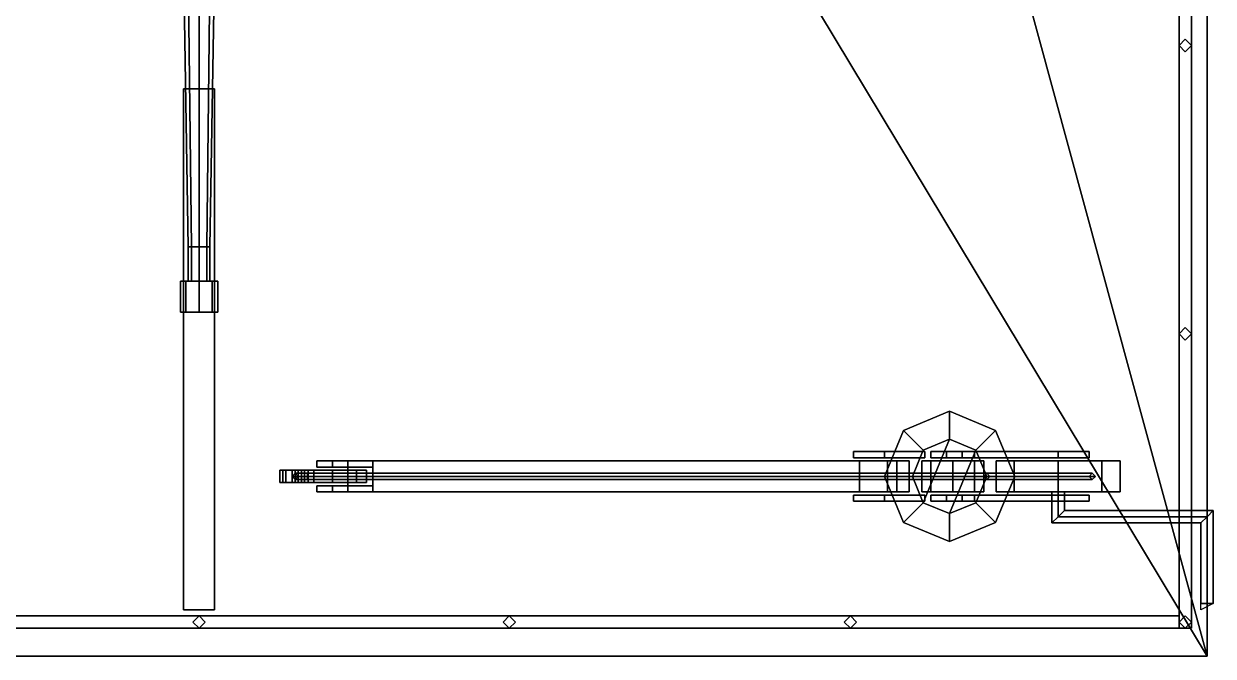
# Model space of a CAD drawing. Header units: millimetres. Extents: x -3.3 to 3.3, y -23.5 to 37.3.
# Drawn here: x -0.565 to 3.27, y -23.47 to -21.43 of the extents above; entities that cross this region are included whole.
import ezdxf

# ---------------------------------------------------------------- set-up
doc = ezdxf.new("R2010")
doc.units = ezdxf.units.MM
doc.layers.add('gun', color=1, linetype='Continuous')
doc.layers.add('railings', color=6, linetype='Continuous')

msp = doc.modelspace()

# ---------------------------------------------------------------- linework, layer by layer
for points in [[(3.25, -23.47), (3.25, -15.78, -1.68), (3.25, 10.1, -1.68), (3.25, 19.01)], [(3.25, -15.78, -1.68), (3.25, -23.47, -0.75), (-3.25, -23.47, -0.75), (-3.25, -15.78, -1.68)], [(2.41, -20.38, 2.17), (3.25, -23.47, 2.17), (3.25, -15.78, 2.17), (2.41, -15.78, 2.17)], [(3.25, -23.47, 2.17), (3.25, -23.47), (3.25, -15.78), (3.25, -15.78, 2.17)], [(3.25, -23.47), (3.25, -23.47, -0.75), (3.25, -15.78, -1.68), (3.25, -23.47)], [(1.95, -21.31, 2.17), (3.25, -23.47, 2.17), (3.25, -23.47, 2.17), (2.41, -20.38, 2.17)], [(-1.95, -21.31, 2.17), (-3.25, -23.47, 2.17), (3.25, -23.47, 2.17), (1.95, -21.31, 2.17)], [(-0.05, -21.64, -1.04), (-0.05, -23.32, -0.81), (0.05, -23.32, -0.81), (0.05, -21.64, -1.04)], [(0.05, -21.64, -1.95), (0.05, -23.32, -1.95), (-0.05, -23.32, -1.95), (-0.05, -21.64, -1.95)], [(-0.05, -21.64, -1.95), (-0.05, -23.32, -1.95), (-0.05, -23.32, -0.81), (-0.05, -21.64, -1.04)], [(0.05, -21.64, -1.04), (0.05, -21.64, -1.95), (-0.05, -21.64, -1.95), (-0.05, -21.64, -1.04)], [(0.05, -23.32, -0.81), (0.05, -23.32, -1.95), (0.05, -21.64, -1.95), (0.05, -21.64, -1.04)], [(2.42, -22.68, 2.17), (2.2715, -22.7415, 2.17), (2.2715, -22.7415, 2.27), (2.42, -22.68, 2.27)], [(2.42, -22.68, 2.27), (2.2715, -22.7415, 2.27), (2.3351, -22.8051, 2.27), (2.42, -22.77, 2.27)], [(2.5685, -22.7415, 2.17), (2.42, -22.68, 2.17), (2.42, -22.68, 2.27), (2.5685, -22.7415, 2.27)], [(2.5685, -22.7415, 2.27), (2.42, -22.68, 2.27), (2.42, -22.77, 2.27), (2.5049, -22.8051, 2.27)], [(2.2715, -22.7415, 2.17), (2.21, -22.89, 2.17), (2.21, -22.89, 2.27), (2.2715, -22.7415, 2.27)], [(2.2715, -22.7415, 2.27), (2.21, -22.89, 2.27), (2.3, -22.89, 2.27), (2.3351, -22.8051, 2.27)], [(2.63, -22.89, 2.27), (2.5685, -22.7415, 2.27), (2.5049, -22.8051, 2.27), (2.54, -22.89, 2.27)], [(2.63, -22.89, 2.17), (2.5685, -22.7415, 2.17), (2.5685, -22.7415, 2.27), (2.63, -22.89, 2.27)], [(2.3351, -22.9749, 3.65), (2.42, -22.77, 3.65), (2.3351, -22.8051, 3.65), (2.3, -22.89, 3.65)], [(2.42, -22.77, 2.27), (2.3351, -22.8051, 2.27), (2.3351, -22.8051, 3.65), (2.42, -22.77, 3.65)], [(2.42, -23.01, 3.65), (2.5049, -22.8051, 3.65), (2.42, -22.77, 3.65), (2.3351, -22.9749, 3.65)], [(2.5049, -22.8051, 2.27), (2.42, -22.77, 2.27), (2.42, -22.77, 3.65), (2.5049, -22.8051, 3.65)], [(2.11, -22.83, 2.69), (2.11, -22.83, 2.78), (2.11, -22.81, 2.78), (2.11, -22.81, 2.69)], [(2.11, -22.81, 2.78), (2.21, -22.81, 2.85), (2.21, -22.81, 2.64), (2.11, -22.81, 2.69)], [(2.11, -22.81, 2.69), (2.21, -22.81, 2.64), (2.21, -22.83, 2.64), (2.11, -22.83, 2.69)], [(2.11, -22.83, 2.78), (2.21, -22.83, 2.85), (2.21, -22.81, 2.85), (2.11, -22.81, 2.78)], [(2.21, -22.81, 2.85), (2.34, -22.81, 2.85), (2.34, -22.81, 2.64), (2.21, -22.81, 2.64)], [(2.21, -22.81, 2.64), (2.34, -22.81, 2.64), (2.34, -22.83, 2.64), (2.21, -22.83, 2.64)], [(2.21, -22.83, 2.85), (2.34, -22.83, 2.85), (2.34, -22.81, 2.85), (2.21, -22.81, 2.85)], [(2.3351, -22.8051, 2.27), (2.3, -22.89, 2.27), (2.3, -22.89, 3.65), (2.3351, -22.8051, 3.65)], [(2.5, -22.81, 3.78), (2.5, -22.81, 3.65), (2.36, -22.81, 3.65), (2.36, -22.81, 3.78)], [(2.36, -22.81, 3.78), (2.36, -22.81, 3.65), (2.36, -22.83, 3.65), (2.36, -22.83, 3.78)], [(2.41, -22.81, 3.88), (2.36, -22.81, 3.78), (2.36, -22.83, 3.78), (2.41, -22.83, 3.88)], [(2.46, -22.81, 3.88), (2.5, -22.81, 3.78), (2.36, -22.81, 3.78), (2.41, -22.81, 3.88)], [(2.41, -22.83, 3.88), (2.46, -22.83, 3.88), (2.46, -22.81, 3.88), (2.41, -22.81, 3.88)], [(2.5049, -22.9749, 3.65), (2.54, -22.89, 3.65), (2.5049, -22.8051, 3.65), (2.42, -23.01, 3.65)], [(2.46, -22.83, 3.88), (2.5, -22.83, 3.78), (2.5, -22.81, 3.78), (2.46, -22.81, 3.88)], [(2.77, -22.81, 3.02), (2.5, -22.81, 3.02), (2.5, -22.83, 3.02), (2.77, -22.83, 3.02)], [(2.77, -22.83, 2.79), (2.5, -22.83, 2.74), (2.5, -22.81, 2.74), (2.77, -22.81, 2.79)], [(2.77, -22.81, 2.79), (2.5, -22.81, 2.74), (2.5, -22.81, 3.02), (2.77, -22.81, 3.02)], [(2.5, -22.83, 3.78), (2.5, -22.83, 3.65), (2.5, -22.81, 3.65), (2.5, -22.81, 3.78)], [(2.54, -22.89, 2.27), (2.5049, -22.8051, 2.27), (2.5049, -22.8051, 3.65), (2.54, -22.89, 3.65)], [(2.87, -22.81, 2.97), (2.77, -22.81, 3.02), (2.77, -22.83, 3.02), (2.87, -22.83, 2.97)], [(2.87, -22.83, 2.86), (2.77, -22.83, 2.79), (2.77, -22.81, 2.79), (2.87, -22.81, 2.86)], [(2.87, -22.81, 2.86), (2.77, -22.81, 2.79), (2.77, -22.81, 3.02), (2.87, -22.81, 2.97)], [(2.87, -22.83, 2.97), (2.87, -22.83, 2.86), (2.87, -22.81, 2.86), (2.87, -22.81, 2.97)], [(0.56, -22.84, 4.42), (0.48, -22.84, 4.31), (0.38, -22.84, 4.47), (0.43, -22.84, 4.52)], [(0.43, -22.84, 4.52), (0.38, -22.84, 4.47), (0.38, -22.86, 4.47), (0.43, -22.86, 4.52)], [(0.38, -22.84, 4.47), (0.48, -22.84, 4.31), (0.48, -22.86, 4.31), (0.38, -22.86, 4.47)], [(0.43, -22.86, 4.52), (0.56, -22.86, 4.42), (0.56, -22.84, 4.42), (0.43, -22.84, 4.52)], [(0.48, -22.84, 4.31), (2.13, -22.84, 2.65), (2.13, -22.94, 2.65), (0.48, -22.94, 4.31)], [(2.25, -22.84, 2.79), (2.13, -22.84, 2.65), (0.48, -22.84, 4.31), (0.56, -22.84, 4.42)], [(0.56, -22.94, 4.42), (2.25, -22.94, 2.79), (2.25, -22.84, 2.79), (0.56, -22.84, 4.42)], [(2.21, -22.83, 2.64), (2.21, -22.83, 2.85), (2.11, -22.83, 2.78), (2.11, -22.83, 2.69)], [(2.29, -22.84, 2.73), (2.22, -22.84, 2.63), (2.13, -22.84, 2.65), (2.25, -22.84, 2.79)], [(2.13, -22.84, 2.65), (2.22, -22.84, 2.63), (2.22, -22.94, 2.63), (2.13, -22.94, 2.65)], [(2.34, -22.83, 2.64), (2.34, -22.83, 2.85), (2.21, -22.83, 2.85), (2.21, -22.83, 2.64)], [(2.29, -22.94, 2.73), (2.22, -22.94, 2.63), (2.22, -22.84, 2.63), (2.29, -22.84, 2.73)], [(2.25, -22.94, 2.79), (2.29, -22.94, 2.73), (2.29, -22.84, 2.73), (2.25, -22.84, 2.79)], [(2.3593, -22.84, 3.9207), (2.33, -22.84, 3.85), (2.33, -22.94, 3.85), (2.3593, -22.94, 3.9207)], [(2.33, -22.84, 3.85), (2.3593, -22.84, 3.7793), (2.3593, -22.94, 3.7793), (2.33, -22.94, 3.85)], [(2.5007, -22.84, 3.9207), (2.33, -22.84, 3.85), (2.3593, -22.84, 3.9207), (2.43, -22.84, 3.95)], [(2.53, -22.84, 3.85), (2.3593, -22.84, 3.7793), (2.33, -22.84, 3.85), (2.5007, -22.84, 3.9207)], [(2.43, -22.84, 3.95), (2.3593, -22.84, 3.9207), (2.3593, -22.94, 3.9207), (2.43, -22.94, 3.95)], [(2.3593, -22.84, 3.7793), (2.43, -22.84, 3.75), (2.43, -22.94, 3.75), (2.3593, -22.94, 3.7793)], [(2.5007, -22.84, 3.7793), (2.43, -22.84, 3.75), (2.3593, -22.84, 3.7793), (2.53, -22.84, 3.85)], [(2.36, -22.83, 3.65), (2.5, -22.83, 3.65), (2.5, -22.83, 3.78), (2.36, -22.83, 3.78)], [(2.36, -22.83, 3.78), (2.5, -22.83, 3.78), (2.46, -22.83, 3.88), (2.41, -22.83, 3.88)], [(2.5007, -22.84, 3.9207), (2.43, -22.84, 3.95), (2.43, -22.94, 3.95), (2.5007, -22.94, 3.9207)], [(2.43, -22.84, 3.75), (2.5007, -22.84, 3.7793), (2.5007, -22.94, 3.7793), (2.43, -22.94, 3.75)], [(2.5, -22.83, 3.02), (2.5, -22.83, 2.74), (2.77, -22.83, 2.79), (2.77, -22.83, 3.02)], [(2.53, -22.84, 3.85), (2.5007, -22.84, 3.9207), (2.5007, -22.94, 3.9207), (2.53, -22.94, 3.85)], [(2.5007, -22.84, 3.7793), (2.53, -22.84, 3.85), (2.53, -22.94, 3.85), (2.5007, -22.94, 3.7793)], [(2.6286, -22.84, 3.0514), (2.57, -22.84, 2.91), (2.57, -22.94, 2.91), (2.6286, -22.94, 3.0514)], [(2.57, -22.84, 2.91), (2.6286, -22.84, 2.7686), (2.6286, -22.94, 2.7686), (2.57, -22.94, 2.91)], [(2.9114, -22.84, 3.0514), (2.57, -22.84, 2.91), (2.6286, -22.84, 3.0514), (2.77, -22.84, 3.11)], [(2.97, -22.84, 2.91), (2.6286, -22.84, 2.7686), (2.57, -22.84, 2.91), (2.9114, -22.84, 3.0514)], [(2.77, -22.84, 3.11), (2.6286, -22.84, 3.0514), (2.6286, -22.94, 3.0514), (2.77, -22.94, 3.11)], [(2.6286, -22.84, 2.7686), (2.77, -22.84, 2.71), (2.77, -22.94, 2.71), (2.6286, -22.94, 2.7686)], [(2.9114, -22.84, 2.7686), (2.77, -22.84, 2.71), (2.6286, -22.84, 2.7686), (2.97, -22.84, 2.91)], [(2.77, -22.83, 3.02), (2.77, -22.83, 2.79), (2.87, -22.83, 2.86), (2.87, -22.83, 2.97)], [(2.9114, -22.84, 3.0514), (2.77, -22.84, 3.11), (2.77, -22.94, 3.11), (2.9114, -22.94, 3.0514)], [(2.77, -22.84, 2.71), (2.9114, -22.84, 2.7686), (2.9114, -22.94, 2.7686), (2.77, -22.94, 2.71)], [(2.97, -22.84, 2.91), (2.9114, -22.84, 3.0514), (2.9114, -22.94, 3.0514), (2.97, -22.94, 2.91)], [(2.9114, -22.84, 2.7686), (2.97, -22.84, 2.91), (2.97, -22.94, 2.91), (2.9114, -22.94, 2.7686)], [(0.3, -22.91, 3.36), (0.26, -22.91, 3.41), (0.26, -22.87, 3.41), (0.3, -22.87, 3.36)], [(0.3, -22.87, 3.36), (0.26, -22.87, 3.41), (0.27, -22.87, 3.42), (0.31, -22.87, 3.39)], [(0.27, -22.87, 3.42), (0.26, -22.87, 3.41), (0.26, -22.91, 3.41), (0.27, -22.91, 3.42)], [(0.31, -22.87, 3.39), (0.27, -22.87, 3.42), (0.27, -22.91, 3.42), (0.31, -22.91, 3.39)], [(0.28, -22.87, 3.54), (0.28, -22.87, 3.49), (0.28, -22.91, 3.49), (0.28, -22.91, 3.54)], [(0.34, -22.87, 3.54), (0.34, -22.87, 3.49), (0.28, -22.87, 3.49), (0.28, -22.87, 3.54)], [(0.28, -22.91, 3.54), (0.34, -22.91, 3.54), (0.34, -22.87, 3.54), (0.28, -22.87, 3.54)], [(0.28, -22.87, 3.49), (0.34, -22.87, 3.44), (0.34, -22.91, 3.44), (0.28, -22.91, 3.49)], [(0.34, -22.87, 3.49), (0.37, -22.87, 3.44), (0.34, -22.87, 3.44), (0.28, -22.87, 3.49)], [(0.34, -22.87, 3.36), (0.3, -22.87, 3.36), (0.31, -22.87, 3.39), (0.33, -22.87, 3.39)], [(0.34, -22.91, 3.36), (0.3, -22.91, 3.36), (0.3, -22.87, 3.36), (0.34, -22.87, 3.36)], [(0.3, -22.89, 4.46), (0.31, -22.88, 4.46), (0.31, -22.88, 3.54), (0.3, -22.89, 3.54)], [(0.35, -22.89, 4.56), (0.35, -22.88, 4.55), (0.31, -22.88, 4.46), (0.3, -22.89, 4.46)], [(0.31, -22.9, 4.46), (0.3, -22.89, 4.46), (0.3, -22.89, 3.54), (0.31, -22.9, 3.54)], [(0.35, -22.9, 4.55), (0.35, -22.89, 4.56), (0.3, -22.89, 4.46), (0.31, -22.9, 4.46)], [(0.33, -22.87, 3.39), (0.31, -22.87, 3.39), (0.31, -22.91, 3.39), (0.33, -22.91, 3.39)], [(0.31, -22.88, 4.46), (0.32, -22.89, 4.46), (0.32, -22.89, 3.54), (0.31, -22.88, 3.54)], [(0.35, -22.88, 4.55), (0.35, -22.89, 4.54), (0.32, -22.89, 4.46), (0.31, -22.88, 4.46)], [(0.32, -22.89, 4.46), (0.31, -22.9, 4.46), (0.31, -22.9, 3.54), (0.32, -22.89, 3.54)], [(0.35, -22.89, 4.54), (0.35, -22.9, 4.55), (0.31, -22.9, 4.46), (0.32, -22.89, 4.46)], [(0.54, -22.87, 4.46), (0.3522, -22.87, 4.3822), (0.32, -22.87, 4.46), (0.5078, -22.87, 4.5378)], [(0.5078, -22.87, 4.5378), (0.32, -22.87, 4.46), (0.3522, -22.87, 4.5378), (0.43, -22.87, 4.57)], [(0.32, -22.87, 4.46), (0.3522, -22.87, 4.3822), (0.3522, -22.91, 4.3822), (0.32, -22.91, 4.46)], [(0.3522, -22.87, 4.5378), (0.32, -22.87, 4.46), (0.32, -22.91, 4.46), (0.3522, -22.91, 4.5378)], [(0.37, -22.87, 3.4), (0.34, -22.87, 3.36), (0.33, -22.87, 3.39), (0.34, -22.87, 3.4)], [(0.34, -22.87, 3.4), (0.33, -22.87, 3.39), (0.33, -22.91, 3.39), (0.34, -22.91, 3.4)], [(0.37, -22.91, 3.4), (0.34, -22.91, 3.36), (0.34, -22.87, 3.36), (0.37, -22.87, 3.4)], [(0.34, -22.91, 3.54), (0.34, -22.91, 3.49), (0.34, -22.87, 3.49), (0.34, -22.87, 3.54)], [(0.34, -22.91, 3.49), (0.37, -22.91, 3.44), (0.37, -22.87, 3.44), (0.34, -22.87, 3.49)], [(0.34, -22.87, 3.44), (0.34, -22.87, 3.4), (0.34, -22.91, 3.4), (0.34, -22.91, 3.44)], [(0.37, -22.87, 3.44), (0.37, -22.87, 3.4), (0.34, -22.87, 3.4), (0.34, -22.87, 3.44)], [(0.43, -22.88, 4.58), (0.43, -22.89, 4.57), (0.35, -22.89, 4.54), (0.35, -22.88, 4.55)], [(0.43, -22.89, 4.59), (0.43, -22.88, 4.58), (0.35, -22.88, 4.55), (0.35, -22.89, 4.56)], [(0.43, -22.89, 4.57), (0.43, -22.9, 4.58), (0.35, -22.9, 4.55), (0.35, -22.89, 4.54)], [(0.43, -22.9, 4.58), (0.43, -22.89, 4.59), (0.35, -22.89, 4.56), (0.35, -22.9, 4.55)], [(0.5078, -22.87, 4.3822), (0.43, -22.87, 4.35), (0.3522, -22.87, 4.3822), (0.54, -22.87, 4.46)], [(0.3522, -22.87, 4.3822), (0.43, -22.87, 4.35), (0.43, -22.91, 4.35), (0.3522, -22.91, 4.3822)], [(0.43, -22.87, 4.57), (0.3522, -22.87, 4.5378), (0.3522, -22.91, 4.5378), (0.43, -22.91, 4.57)], [(0.37, -22.91, 3.44), (0.37, -22.91, 3.4), (0.37, -22.87, 3.4), (0.37, -22.87, 3.44)], [(0.38, -22.86, 4.47), (0.48, -22.86, 4.31), (0.56, -22.86, 4.42), (0.43, -22.86, 4.52)], [(0.43, -22.87, 4.35), (0.5078, -22.87, 4.3822), (0.5078, -22.91, 4.3822), (0.43, -22.91, 4.35)], [(0.5078, -22.87, 4.5378), (0.43, -22.87, 4.57), (0.43, -22.91, 4.57), (0.5078, -22.91, 4.5378)], [(2.43, -22.88, 3.96), (2.43, -22.89, 3.95), (0.43, -22.89, 4.57), (0.43, -22.88, 4.58)], [(2.43, -22.89, 3.97), (2.43, -22.88, 3.96), (0.43, -22.88, 4.58), (0.43, -22.89, 4.59)], [(2.43, -22.89, 3.95), (2.43, -22.9, 3.96), (0.43, -22.9, 4.58), (0.43, -22.89, 4.57)], [(2.43, -22.9, 3.96), (2.43, -22.89, 3.97), (0.43, -22.89, 4.59), (0.43, -22.9, 4.58)], [(0.56, -22.86, 4.42), (0.48, -22.86, 4.31), (0.48, -22.92, 4.31), (0.56, -22.92, 4.42)], [(0.5078, -22.87, 4.3822), (0.54, -22.87, 4.46), (0.54, -22.91, 4.46), (0.5078, -22.91, 4.3822)], [(0.54, -22.87, 4.46), (0.5078, -22.87, 4.5378), (0.5078, -22.91, 4.5378), (0.54, -22.91, 4.46)], [(2.21, -22.89, 2.17), (2.2715, -23.0385, 2.17), (2.2715, -23.0385, 2.27), (2.21, -22.89, 2.27)], [(2.21, -22.89, 2.27), (2.2715, -23.0385, 2.27), (2.3351, -22.9749, 2.27), (2.3, -22.89, 2.27)], [(2.3, -22.89, 2.27), (2.3351, -22.9749, 2.27), (2.3351, -22.9749, 3.65), (2.3, -22.89, 3.65)], [(2.5, -22.88, 3.93), (2.5, -22.89, 3.92), (2.43, -22.89, 3.95), (2.43, -22.88, 3.96)], [(2.5, -22.89, 3.94), (2.5, -22.88, 3.93), (2.43, -22.88, 3.96), (2.43, -22.89, 3.97)], [(2.5, -22.89, 3.92), (2.5, -22.9, 3.93), (2.43, -22.9, 3.96), (2.43, -22.89, 3.95)], [(2.5, -22.9, 3.93), (2.5, -22.89, 3.94), (2.43, -22.89, 3.97), (2.43, -22.9, 3.96)], [(2.54, -22.88, 3.85), (2.53, -22.89, 3.85), (2.5, -22.89, 3.92), (2.5, -22.88, 3.93)], [(2.55, -22.89, 3.85), (2.54, -22.88, 3.85), (2.5, -22.88, 3.93), (2.5, -22.89, 3.94)], [(2.53, -22.89, 3.85), (2.54, -22.9, 3.85), (2.5, -22.9, 3.93), (2.5, -22.89, 3.92)], [(2.54, -22.9, 3.85), (2.55, -22.89, 3.85), (2.5, -22.89, 3.94), (2.5, -22.9, 3.93)], [(2.5049, -22.9749, 2.27), (2.54, -22.89, 2.27), (2.54, -22.89, 3.65), (2.5049, -22.9749, 3.65)], [(2.5685, -23.0385, 2.27), (2.63, -22.89, 2.27), (2.54, -22.89, 2.27), (2.5049, -22.9749, 2.27)], [(2.88, -22.88, 3.04), (2.87, -22.89, 3.04), (2.53, -22.89, 3.85), (2.54, -22.88, 3.85)], [(2.87, -22.89, 3.04), (2.88, -22.9, 3.04), (2.54, -22.9, 3.85), (2.53, -22.89, 3.85)], [(2.89, -22.89, 3.04), (2.88, -22.88, 3.04), (2.54, -22.88, 3.85), (2.55, -22.89, 3.85)], [(2.88, -22.9, 3.04), (2.89, -22.89, 3.04), (2.55, -22.89, 3.85), (2.54, -22.9, 3.85)], [(2.5685, -23.0385, 2.17), (2.63, -22.89, 2.17), (2.63, -22.89, 2.27), (2.5685, -23.0385, 2.27)], [(0.27, -22.91, 3.42), (0.26, -22.91, 3.41), (0.3, -22.91, 3.36), (0.31, -22.91, 3.39)], [(0.28, -22.91, 3.49), (0.34, -22.91, 3.49), (0.34, -22.91, 3.54), (0.28, -22.91, 3.54)], [(0.34, -22.91, 3.44), (0.37, -22.91, 3.44), (0.34, -22.91, 3.49), (0.28, -22.91, 3.49)], [(0.31, -22.91, 3.39), (0.3, -22.91, 3.36), (0.34, -22.91, 3.36), (0.33, -22.91, 3.39)], [(0.32, -22.91, 4.46), (0.5078, -22.91, 4.3822), (0.54, -22.91, 4.46), (0.3522, -22.91, 4.5378)], [(0.3522, -22.91, 4.3822), (0.43, -22.91, 4.35), (0.5078, -22.91, 4.3822), (0.32, -22.91, 4.46)], [(0.33, -22.91, 3.39), (0.34, -22.91, 3.36), (0.37, -22.91, 3.4), (0.34, -22.91, 3.4)], [(0.34, -22.91, 3.4), (0.37, -22.91, 3.4), (0.37, -22.91, 3.44), (0.34, -22.91, 3.44)], [(0.3522, -22.91, 4.5378), (0.54, -22.91, 4.46), (0.5078, -22.91, 4.5378), (0.43, -22.91, 4.57)], [(0.56, -22.92, 4.42), (0.48, -22.92, 4.31), (0.38, -22.92, 4.47), (0.43, -22.92, 4.52)], [(0.38, -22.92, 4.47), (0.48, -22.92, 4.31), (0.48, -22.94, 4.31), (0.38, -22.94, 4.47)], [(0.43, -22.92, 4.52), (0.38, -22.92, 4.47), (0.38, -22.94, 4.47), (0.43, -22.94, 4.52)], [(0.43, -22.94, 4.52), (0.56, -22.94, 4.42), (0.56, -22.92, 4.42), (0.43, -22.92, 4.52)], [(0.38, -22.94, 4.47), (0.48, -22.94, 4.31), (0.56, -22.94, 4.42), (0.43, -22.94, 4.52)], [(0.48, -22.94, 4.31), (2.13, -22.94, 2.65), (2.25, -22.94, 2.79), (0.56, -22.94, 4.42)], [(2.11, -22.97, 2.69), (2.11, -22.97, 2.78), (2.11, -22.95, 2.78), (2.11, -22.95, 2.69)], [(2.11, -22.95, 2.78), (2.21, -22.95, 2.85), (2.21, -22.95, 2.64), (2.11, -22.95, 2.69)], [(2.11, -22.95, 2.69), (2.21, -22.95, 2.64), (2.21, -22.97, 2.64), (2.11, -22.97, 2.69)], [(2.11, -22.97, 2.78), (2.21, -22.97, 2.85), (2.21, -22.95, 2.85), (2.11, -22.95, 2.78)], [(2.21, -22.97, 2.64), (2.21, -22.97, 2.85), (2.11, -22.97, 2.78), (2.11, -22.97, 2.69)], [(2.13, -22.94, 2.65), (2.22, -22.94, 2.63), (2.29, -22.94, 2.73), (2.25, -22.94, 2.79)], [(2.21, -22.95, 2.85), (2.34, -22.95, 2.85), (2.34, -22.95, 2.64), (2.21, -22.95, 2.64)], [(2.21, -22.95, 2.64), (2.34, -22.95, 2.64), (2.34, -22.97, 2.64), (2.21, -22.97, 2.64)], [(2.21, -22.97, 2.85), (2.34, -22.97, 2.85), (2.34, -22.95, 2.85), (2.21, -22.95, 2.85)], [(2.34, -22.97, 2.64), (2.34, -22.97, 2.85), (2.21, -22.97, 2.85), (2.21, -22.97, 2.64)], [(2.33, -22.94, 3.85), (2.5007, -22.94, 3.7793), (2.53, -22.94, 3.85), (2.3593, -22.94, 3.9207)], [(2.3593, -22.94, 3.7793), (2.43, -22.94, 3.75), (2.5007, -22.94, 3.7793), (2.33, -22.94, 3.85)], [(2.3593, -22.94, 3.9207), (2.53, -22.94, 3.85), (2.5007, -22.94, 3.9207), (2.43, -22.94, 3.95)], [(2.5, -22.95, 3.78), (2.5, -22.95, 3.65), (2.36, -22.95, 3.65), (2.36, -22.95, 3.78)], [(2.36, -22.95, 3.78), (2.36, -22.95, 3.65), (2.36, -22.97, 3.65), (2.36, -22.97, 3.78)], [(2.41, -22.95, 3.88), (2.36, -22.95, 3.78), (2.36, -22.97, 3.78), (2.41, -22.97, 3.88)], [(2.46, -22.95, 3.88), (2.5, -22.95, 3.78), (2.36, -22.95, 3.78), (2.41, -22.95, 3.88)], [(2.36, -22.97, 3.65), (2.5, -22.97, 3.65), (2.5, -22.97, 3.78), (2.36, -22.97, 3.78)], [(2.36, -22.97, 3.78), (2.5, -22.97, 3.78), (2.46, -22.97, 3.88), (2.41, -22.97, 3.88)], [(2.41, -22.97, 3.88), (2.46, -22.97, 3.88), (2.46, -22.95, 3.88), (2.41, -22.95, 3.88)], [(2.46, -22.97, 3.88), (2.5, -22.97, 3.78), (2.5, -22.95, 3.78), (2.46, -22.95, 3.88)], [(2.77, -22.95, 3.02), (2.5, -22.95, 3.02), (2.5, -22.97, 3.02), (2.77, -22.97, 3.02)], [(2.77, -22.97, 2.79), (2.5, -22.97, 2.74), (2.5, -22.95, 2.74), (2.77, -22.95, 2.79)], [(2.77, -22.95, 2.79), (2.5, -22.95, 2.74), (2.5, -22.95, 3.02), (2.77, -22.95, 3.02)], [(2.5, -22.97, 3.78), (2.5, -22.97, 3.65), (2.5, -22.95, 3.65), (2.5, -22.95, 3.78)], [(2.5, -22.97, 3.02), (2.5, -22.97, 2.74), (2.77, -22.97, 2.79), (2.77, -22.97, 3.02)], [(2.6286, -22.94, 2.7686), (2.77, -22.94, 2.71), (2.9114, -22.94, 2.7686), (2.57, -22.94, 2.91)], [(2.57, -22.94, 2.91), (2.9114, -22.94, 2.7686), (2.97, -22.94, 2.91), (2.6286, -22.94, 3.0514)], [(2.6286, -22.94, 3.0514), (2.97, -22.94, 2.91), (2.9114, -22.94, 3.0514), (2.77, -22.94, 3.11)], [(2.77, -22.94, 2.93), (2.75, -22.94, 2.91), (2.75, -23.04, 2.91), (2.77, -23.02, 2.93)], [(2.75, -22.94, 2.91), (2.77, -22.94, 2.89), (2.77, -23.02, 2.89), (2.75, -23.04, 2.91)], [(2.79, -22.94, 2.91), (2.77, -22.94, 2.93), (2.77, -23.02, 2.93), (2.79, -23, 2.91)], [(2.77, -22.94, 2.89), (2.79, -22.94, 2.91), (2.79, -23, 2.91), (2.77, -23.02, 2.89)], [(2.87, -22.95, 2.97), (2.77, -22.95, 3.02), (2.77, -22.97, 3.02), (2.87, -22.97, 2.97)], [(2.87, -22.97, 2.86), (2.77, -22.97, 2.79), (2.77, -22.95, 2.79), (2.87, -22.95, 2.86)], [(2.87, -22.95, 2.86), (2.77, -22.95, 2.79), (2.77, -22.95, 3.02), (2.87, -22.95, 2.97)], [(2.77, -22.97, 3.02), (2.77, -22.97, 2.79), (2.87, -22.97, 2.86), (2.87, -22.97, 2.97)], [(2.87, -22.97, 2.97), (2.87, -22.97, 2.86), (2.87, -22.95, 2.86), (2.87, -22.95, 2.97)], [(2.2715, -23.0385, 2.27), (2.42, -23.1, 2.27), (2.42, -23.01, 2.27), (2.3351, -22.9749, 2.27)], [(2.3351, -22.9749, 2.27), (2.42, -23.01, 2.27), (2.42, -23.01, 3.65), (2.3351, -22.9749, 3.65)], [(2.42, -23.01, 2.27), (2.5049, -22.9749, 2.27), (2.5049, -22.9749, 3.65), (2.42, -23.01, 3.65)], [(2.42, -23.1, 2.27), (2.5685, -23.0385, 2.27), (2.5049, -22.9749, 2.27), (2.42, -23.01, 2.27)], [(2.79, -23, 2.91), (2.77, -23.02, 2.93), (3.25, -23.02, 2.93), (3.27, -23, 2.91)], [(2.77, -23.02, 2.89), (2.79, -23, 2.91), (3.27, -23, 2.91), (3.25, -23.02, 2.89)], [(3.25, -23.3, 2.93), (3.27, -23.3, 2.91), (3.27, -23, 2.91), (3.25, -23.02, 2.93)], [(3.27, -23.3, 2.91), (3.25, -23.3, 2.89), (3.25, -23.02, 2.89), (3.27, -23, 2.91)], [(2.2715, -23.0385, 2.17), (2.42, -23.1, 2.17), (2.42, -23.1, 2.27), (2.2715, -23.0385, 2.27)], [(2.42, -23.1, 2.17), (2.5685, -23.0385, 2.17), (2.5685, -23.0385, 2.27), (2.42, -23.1, 2.27)], [(2.77, -23.02, 2.93), (2.75, -23.04, 2.91), (3.23, -23.04, 2.91), (3.25, -23.02, 2.93)], [(2.75, -23.04, 2.91), (2.77, -23.02, 2.89), (3.25, -23.02, 2.89), (3.23, -23.04, 2.91)], [(3.23, -23.3, 2.91), (3.25, -23.3, 2.93), (3.25, -23.02, 2.93), (3.23, -23.04, 2.91)], [(3.25, -23.3, 2.89), (3.23, -23.3, 2.91), (3.23, -23.04, 2.91), (3.25, -23.02, 2.89)], [(3.25, -23.3, 2.89), (3.27, -23.3, 2.91), (3.23, -23.32, 2.95), (3.23, -23.3, 2.91)], [(-0.05, -23.32, -0.81), (-0.05, -23.32, -1.95), (0.05, -23.32, -1.95), (0.05, -23.32, -0.81)], [(-3.25, -23.47, 2.17), (-3.25, -23.47), (3.25, -23.47), (3.25, -23.47, 2.17)], [(-3.25, -23.47), (-3.25, -23.47, -0.75), (3.25, -23.47, -0.75), (3.25, -23.47)]]:
    msp.add_3dface(points)
at = {"layer": 'gun'}
for points in [[(-0.0424, -20.62, 3.7624), (-0.06, -20.62, 3.72), (-0.035, -22.15, 3.72), (-0.0247, -22.15, 3.7447)], [(-0.06, -20.62, 3.72), (-0.0424, -20.62, 3.6776), (-0.0247, -22.15, 3.6953), (-0.035, -22.15, 3.72)], [(0, -20.62, 3.78), (-0.0424, -20.62, 3.7624), (-0.0247, -22.15, 3.7447), (0, -22.15, 3.755)], [(-0.0424, -20.62, 3.6776), (0, -20.62, 3.66), (0, -22.15, 3.685), (-0.0247, -22.15, 3.6953)], [(0.0424, -20.62, 3.7624), (0, -20.62, 3.78), (0, -22.15, 3.755), (0.0247, -22.15, 3.7447)], [(0, -20.62, 3.66), (0.0424, -20.62, 3.6776), (0.0247, -22.15, 3.6953), (0, -22.15, 3.685)], [(0.06, -20.62, 3.72), (0.0424, -20.62, 3.7624), (0.0247, -22.15, 3.7447), (0.035, -22.15, 3.72)], [(0.0424, -20.62, 3.6776), (0.06, -20.62, 3.72), (0.035, -22.15, 3.72), (0.0247, -22.15, 3.6953)], [(-0.0247, -22.26, 3.6953), (-0.035, -22.26, 3.72), (-0.035, -22.15, 3.72), (-0.0247, -22.15, 3.6953)], [(-0.035, -22.26, 3.72), (-0.0247, -22.26, 3.7447), (-0.0247, -22.15, 3.7447), (-0.035, -22.15, 3.72)], [(0, -22.26, 3.685), (-0.0247, -22.26, 3.6953), (-0.0247, -22.15, 3.6953), (0, -22.15, 3.685)], [(-0.0247, -22.26, 3.7447), (0, -22.26, 3.755), (0, -22.15, 3.755), (-0.0247, -22.15, 3.7447)], [(0.0247, -22.26, 3.6953), (0, -22.26, 3.685), (0, -22.15, 3.685), (0.0247, -22.15, 3.6953)], [(0, -22.26, 3.755), (0.0247, -22.26, 3.7447), (0.0247, -22.15, 3.7447), (0, -22.15, 3.755)], [(0.035, -22.26, 3.72), (0.0247, -22.26, 3.6953), (0.0247, -22.15, 3.6953), (0.035, -22.15, 3.72)], [(0.0247, -22.26, 3.7447), (0.035, -22.26, 3.72), (0.035, -22.15, 3.72), (0.0247, -22.15, 3.7447)], [(-0.06, -22.26, 3.72), (0.0424, -22.26, 3.7624), (0.06, -22.26, 3.72), (-0.0424, -22.26, 3.6776)], [(-0.0424, -22.26, 3.7624), (0, -22.26, 3.78), (0.0424, -22.26, 3.7624), (-0.06, -22.26, 3.72)], [(-0.0424, -22.36, 3.6776), (-0.06, -22.36, 3.72), (-0.06, -22.26, 3.72), (-0.0424, -22.26, 3.6776)], [(-0.06, -22.36, 3.72), (-0.0424, -22.36, 3.7624), (-0.0424, -22.26, 3.7624), (-0.06, -22.26, 3.72)], [(-0.0424, -22.26, 3.6776), (0.06, -22.26, 3.72), (0.0424, -22.26, 3.6776), (0, -22.26, 3.66)], [(0, -22.36, 3.66), (-0.0424, -22.36, 3.6776), (-0.0424, -22.26, 3.6776), (0, -22.26, 3.66)], [(-0.0424, -22.36, 3.7624), (0, -22.36, 3.78), (0, -22.26, 3.78), (-0.0424, -22.26, 3.7624)], [(0.0424, -22.36, 3.6776), (0, -22.36, 3.66), (0, -22.26, 3.66), (0.0424, -22.26, 3.6776)], [(0, -22.36, 3.78), (0.0424, -22.36, 3.7624), (0.0424, -22.26, 3.7624), (0, -22.26, 3.78)], [(0.06, -22.36, 3.72), (0.0424, -22.36, 3.6776), (0.0424, -22.26, 3.6776), (0.06, -22.26, 3.72)], [(0.0424, -22.36, 3.7624), (0.06, -22.36, 3.72), (0.06, -22.26, 3.72), (0.0424, -22.26, 3.7624)], [(-0.0424, -22.36, 3.6776), (0, -22.36, 3.66), (0.0424, -22.36, 3.6776), (-0.06, -22.36, 3.72)], [(-0.06, -22.36, 3.72), (0.0424, -22.36, 3.6776), (0.06, -22.36, 3.72), (-0.0424, -22.36, 3.7624)], [(-0.0424, -22.36, 3.7624), (0.06, -22.36, 3.72), (0.0424, -22.36, 3.7624), (0, -22.36, 3.78)]]:
    msp.add_3dface(points, dxfattribs=at)
at = {"layer": 'railings'}
for points in [[(3.16, 20.36, 2.65), (3.16, -23.38, 2.65), (3.2, -23.38, 2.65), (3.2, 20.36, 2.65)], [(3.2, 20.36, 2.65), (3.2, -23.38, 2.65), (3.16, -23.38, 2.65), (3.16, 20.36, 2.65)], [(3.16, 20.36, 3.11), (3.16, -23.38, 3.11), (3.2, -23.38, 3.11), (3.2, 20.36, 3.11)], [(3.2, 20.36, 3.11), (3.2, -23.38, 3.11), (3.16, -23.38, 3.11), (3.16, 20.36, 3.11)], [(3.18, -21.48, 2.17), (3.16, -21.5, 2.17), (3.16, -21.5, 3.11), (3.18, -21.48, 3.11)], [(3.16, -21.5, 2.17), (3.18, -21.52, 2.17), (3.18, -21.52, 3.11), (3.16, -21.5, 3.11)], [(3.2, -21.5, 2.17), (3.18, -21.48, 2.17), (3.18, -21.48, 3.11), (3.2, -21.5, 3.11)], [(3.18, -21.52, 2.17), (3.2, -21.5, 2.17), (3.2, -21.5, 3.11), (3.18, -21.52, 3.11)], [(3.18, -22.41, 2.17), (3.16, -22.43, 2.17), (3.16, -22.43, 3.11), (3.18, -22.41, 3.11)], [(3.16, -22.43, 2.17), (3.18, -22.45, 2.17), (3.18, -22.45, 3.11), (3.16, -22.43, 3.11)], [(3.2, -22.43, 2.17), (3.18, -22.41, 2.17), (3.18, -22.41, 3.11), (3.2, -22.43, 3.11)], [(3.18, -22.45, 2.17), (3.2, -22.43, 2.17), (3.2, -22.43, 3.11), (3.18, -22.45, 3.11)], [(-3.16, -23.34, 2.65), (3.16, -23.34, 2.65), (3.16, -23.38, 2.65), (-3.16, -23.38, 2.65)], [(-3.16, -23.38, 2.65), (3.16, -23.38, 2.65), (3.16, -23.34, 2.65), (-3.16, -23.34, 2.65)], [(-3.16, -23.34, 3.11), (3.16, -23.34, 3.11), (3.16, -23.38, 3.11), (-3.16, -23.38, 3.11)], [(-3.16, -23.38, 3.11), (3.16, -23.38, 3.11), (3.16, -23.34, 3.11), (-3.16, -23.34, 3.11)], [(0, -23.34, 2.17), (-0.02, -23.36, 2.17), (-0.02, -23.36, 3.11), (0, -23.34, 3.11)], [(0.02, -23.36, 2.17), (0, -23.34, 2.17), (0, -23.34, 3.11), (0.02, -23.36, 3.11)], [(1, -23.34, 2.17), (0.98, -23.36, 2.17), (0.98, -23.36, 3.11), (1, -23.34, 3.11)], [(1.02, -23.36, 2.17), (1, -23.34, 2.17), (1, -23.34, 3.11), (1.02, -23.36, 3.11)], [(2.1, -23.34, 2.17), (2.08, -23.36, 2.17), (2.08, -23.36, 3.11), (2.1, -23.34, 3.11)], [(2.12, -23.36, 2.17), (2.1, -23.34, 2.17), (2.1, -23.34, 3.11), (2.12, -23.36, 3.11)], [(3.18, -23.34, 2.17), (3.16, -23.36, 2.17), (3.16, -23.36, 3.11), (3.18, -23.34, 3.11)], [(3.2, -23.36, 2.17), (3.18, -23.34, 2.17), (3.18, -23.34, 3.11), (3.2, -23.36, 3.11)], [(-0.02, -23.36, 2.17), (0, -23.38, 2.17), (0, -23.38, 3.11), (-0.02, -23.36, 3.11)], [(0, -23.38, 2.17), (0.02, -23.36, 2.17), (0.02, -23.36, 3.11), (0, -23.38, 3.11)], [(0.98, -23.36, 2.17), (1, -23.38, 2.17), (1, -23.38, 3.11), (0.98, -23.36, 3.11)], [(1, -23.38, 2.17), (1.02, -23.36, 2.17), (1.02, -23.36, 3.11), (1, -23.38, 3.11)], [(2.08, -23.36, 2.17), (2.1, -23.38, 2.17), (2.1, -23.38, 3.11), (2.08, -23.36, 3.11)], [(2.1, -23.38, 2.17), (2.12, -23.36, 2.17), (2.12, -23.36, 3.11), (2.1, -23.38, 3.11)], [(3.16, -23.36, 2.17), (3.18, -23.38, 2.17), (3.18, -23.38, 3.11), (3.16, -23.36, 3.11)], [(3.18, -23.38, 2.17), (3.2, -23.36, 2.17), (3.2, -23.36, 3.11), (3.18, -23.38, 3.11)]]:
    msp.add_3dface(points, dxfattribs=at)

doc.saveas('drawing.dxf')
